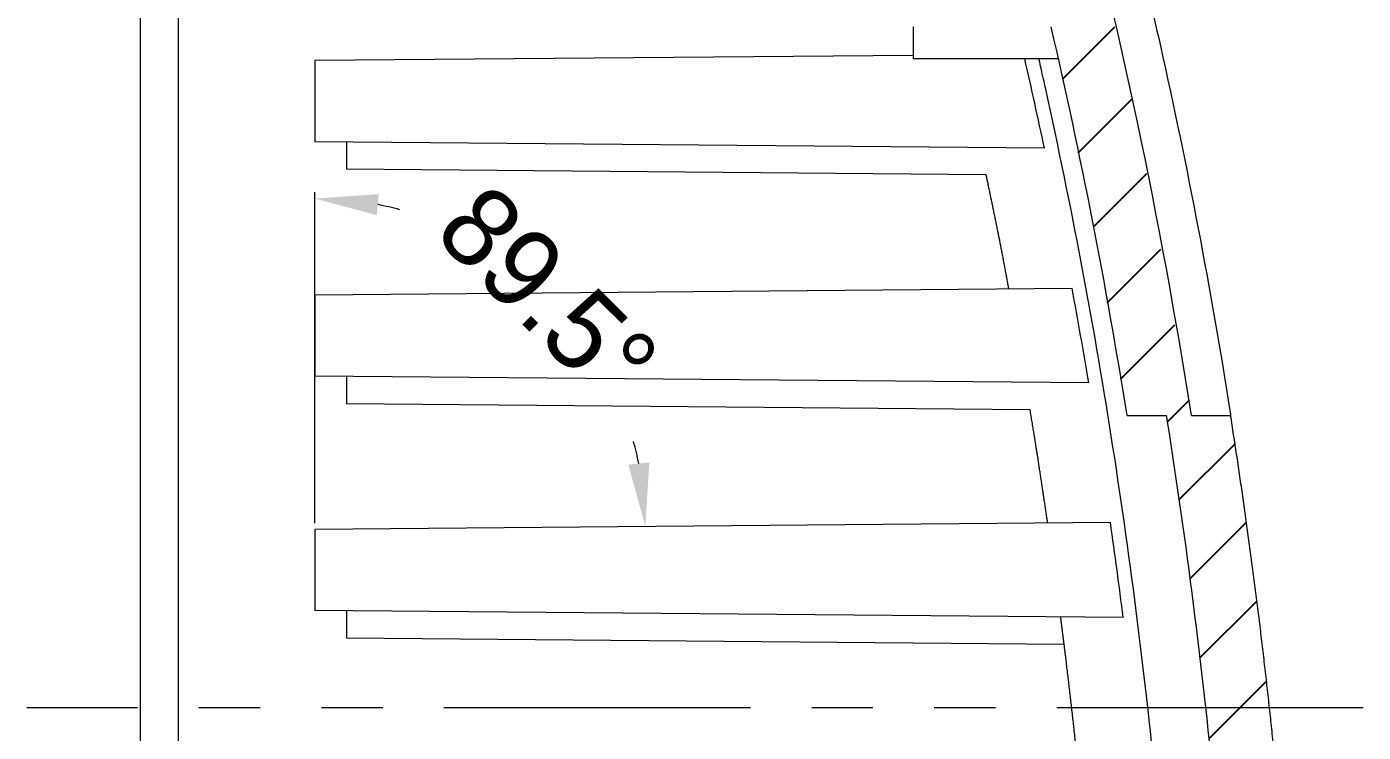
# Model space of a CAD drawing. Extents: x -222 to 335, y 201 to 414.
# Drawn here: x 193.17 to 235.39, y 308.93 to 331.2 of the extents above; entities that cross this region are included whole.
import ezdxf

# ---------------------------------------------------------------- set-up
doc = ezdxf.new("R2010")
doc.units = 0
doc.header["$MEASUREMENT"] = 0
doc.linetypes.add('PHANTOM', pattern=[2.5, 1.25, -0.25, 0.25, -0.25, 0.25, -0.25])
doc.layers.add('10', color=7, linetype='Continuous')
doc.dimstyles.get("Standard").update_dxf_attribs({"dimtxt": 0.18, "dimasz": 0.18, "dimexe": 0.18, "dimexo": 0.0625, "dimgap": 0.09, "dimtad": 0, "dimtih": 1, "dimtoh": 1, "dimdec": 4, "dimzin": 0, "dimdsep": 46, "dimtxsty": 'Standard', "dimcen": 0.09, "dimadec": 0, "dimazin": 0, "dimtfac": 1, "dimtdec": 4, "dimtofl": 0, "dimtmove": 0, "dimatfit": 3, "dimfxl": 0, "dimtolj": 1, "dimtzin": 0, "dimarcsym": 0})

# ---------------------------------------------------------------- blocks, each defined once
blk = doc.blocks.new('HATCH1')
at = {"color": 200, "linetype": 'Continuous'}
for p, q in [((225.887, 329.545), (227.54, 331.196)), ((226.385, 327.215), (228.086, 328.915)), ((226.876, 324.879), (228.56, 326.561)), ((227.302, 322.478), (229, 324.174)), ((227.729, 320.077), (229.441, 321.787)), ((229.409, 318.929), (229.881, 319.4)), ((229.21, 318.73), (229.409, 318.929)), ((229.579, 316.272), (231.334, 318.024)), ((229.921, 313.786), (231.69, 315.553)), ((230.234, 311.272), (232.026, 313.062)), ((230.52, 308.73), (232.324, 310.533))]:
    blk.add_line(p, q, dxfattribs=at)
blk = doc.blocks.new('*D67')
at = {"color": 4, "linetype": 'Continuous', "lineweight": 9}
blk.add_line((202.271, 315.529), (202.271, 325.975), dxfattribs=at)
for start, end in [(75.1052, 79.013), (11.487, 15.3948)]:
    blk.add_arc((202.271, 315.329), 10.446, start, end, dxfattribs=at)
for points in [[(204.229, 325.251), (204.293, 325.915), (202.271, 325.775)], [(212.839, 317.444), (212.176, 317.374), (212.716, 315.42)]]:
    blk.add_solid(points, dxfattribs=at)
at = {"layer": 'Defpoints', "color": 0, "linetype": 'Continuous', "lineweight": 9}
for p in [(211.286, 320.604), (227.405, 315.548), (202.271, 315.329), (202.271, 315.329), (202.271, 312.768)]:
    blk.add_point(p, dxfattribs=at)
at = {"color": 3, "linetype": 'Continuous', "lineweight": 9, "insert": (209.624, 322.747), "char_height": 2.5, "attachment_point": 5, "rotation": 315.25}
blk.add_mtext('\\A1;89.5°', dxfattribs=at)

msp = doc.modelspace()

# ---------------------------------------------------------------- linework, layer by layer
at = {"color": 7, "linetype": 'Continuous', "lineweight": 9}
for p, q in [((227.933, 318.929), (229.178, 318.929)), ((229.968, 318.929), (231.203, 318.929))]:
    msp.add_line(p, q, dxfattribs=at)
at = {"layer": '10', "color": 7, "linetype": 'Continuous', "lineweight": 9}
for p, q in [((196.771, 282.298), (196.771, 334.198)), ((197.971, 282.298), (197.971, 334.198)), ((221.171, 331.198), (221.171, 330.198)), ((221.17, 330.294), (202.271, 330.129)), ((221.171, 330.198), (225.757, 330.198)), ((202.271, 330.129), (202.271, 327.568)), ((225.32, 327.367), (202.271, 327.568)), ((203.271, 327.559), (203.271, 326.698)), ((223.482, 326.522), (203.271, 326.698)), ((226.196, 322.938), (202.271, 322.729)), ((202.271, 322.729), (202.271, 320.168)), ((226.722, 319.955), (202.271, 320.168)), ((203.271, 320.159), (203.271, 319.298)), ((224.869, 319.11), (203.271, 319.298)), ((227.405, 315.548), (202.271, 315.329)), ((202.271, 315.329), (202.271, 312.768)), ((227.812, 312.545), (202.271, 312.768)), ((203.271, 312.759), (203.271, 311.898)), ((225.944, 311.701), (203.271, 311.898))]:
    msp.add_line(p, q, dxfattribs=at)
at = {"layer": '10', "color": 1, "linetype": 'PHANTOM', "lineweight": 9, "ltscale": 7.743802}
msp.add_line((235.393, 309.698), (193.173, 309.698), dxfattribs=at)
at = {"layer": '10', "color": 7, "linetype": 'Continuous', "lineweight": 9}
for points, degree, knots in [([(222.257, 353.159), (222.711, 351.935), (223.618, 349.486), (224.867, 345.769), (226.032, 342.019), (227.107, 338.237), (228.096, 334.428), (229.598, 328.056), (230.581, 322.874), (231.198, 318.963), (231.203, 318.928)], 3, [0, 0, 0, 0, 0.110474, 0.221064, 0.331859, 0.442829, 0.55388, 0.664918, 0.997016, 1, 1, 1, 1]), ([(228.53, 267.9), (228.547, 268.066), (228.589, 268.484), (228.664, 269.18), (228.763, 269.978), (228.839, 270.639), (228.91, 271.361), (228.999, 272.273), (229.137, 273.775), (229.392, 276.936), (229.768, 283.284), (229.862, 291.973), (229.452, 300.511), (228.876, 307.229), (228.247, 312.764), (227.46, 318.28), (226.511, 323.771), (225.696, 327.737), (225.217, 329.876), (225.143, 330.201)], 3, [0, 0, 0, 0, 0.00815, 0.020354, 0.033345, 0.046819, 0.052186, 0.068085, 0.090709, 0.124342, 0.219856, 0.39495, 0.539838, 0.628667, 0.71748, 0.806312, 0.895164, 0.984029, 1, 1, 1, 1]), ([(224.198, 322.92), (224.184, 322.999), (224.172, 323.064), (224.061, 323.675), (223.952, 324.232), (223.846, 324.777), (223.72, 325.384), (223.675, 325.601), (223.601, 325.955), (223.509, 326.394), (223.482, 326.522)], 2, [0, 0, 0, 0.046885, 0.046885, 0.36459, 0.36459, 0.682295, 0.682295, 0.841148, 0.841148, 1, 1, 1]), ([(225.425, 315.531), (225.415, 315.599), (225.404, 315.673), (225.316, 316.255), (225.229, 316.836), (225.137, 317.445), (225.052, 317.982), (224.982, 318.419), (224.869, 319.11)], 2, [0, 0, 0, 0.033544, 0.033544, 0.355696, 0.355696, 0.677848, 0.677848, 1, 1, 1]), ([(231.334, 298.605), (231.243, 300.124), (231.07, 302.988), (230.642, 307.778), (230.06, 312.971), (229.504, 316.878), (229.189, 318.86), (229.178, 318.929)], 3, [0, 0, 0, 0, 0.223209, 0.421064, 0.705514, 0.989826, 1, 1, 1, 1]), ([(233.337, 298.605), (233.075, 303.607), (232.529, 308.794), (231.988, 313.947), (231.203, 318.929)], 2, [0, 0, 0, 0.5, 0.5, 1, 1, 1]), ([(225.944, 311.701), (225.922, 311.875), (225.9, 312.05), (225.879, 312.224), (225.856, 312.399), (225.846, 312.48), (225.836, 312.562)], 2, [0, 0, 0, 0.403343, 0.403343, 0.806686, 0.806686, 1, 1, 1])]:
    msp.add_open_spline(points, degree=degree, knots=knots, dxfattribs=at)
for points, degree in [([(229.968, 318.929), (228.984, 325.136), (227.696, 331.278), (226.067, 337.349)], 3), ([(227.933, 318.929), (227.273, 323.049), (226.476, 327.139), (225.534, 331.198)], 3), ([(225.32, 327.367), (225.12, 328.312), (224.913, 329.256), (224.698, 330.199)], 3), ([(226.722, 319.955), (226.555, 320.95), (226.38, 321.945), (226.196, 322.938)], 3), ([(227.812, 312.545), (227.684, 313.547), (227.549, 314.548), (227.405, 315.548)], 3), ([(226.354, 308.139), (226.168, 309.91), (225.944, 311.701)], 2)]:
    msp.add_open_spline(points, degree=degree, dxfattribs=at)

# ---------------------------------------------------------------- block references
at = {"layer": '10', "color": 200, "linetype": 'Continuous', "lineweight": 9}
msp.add_blockref('HATCH1', (0, 0), dxfattribs=at)

# ---------------------------------------------------------------- dimensions: what is measured, and where the dimension line sits
at = {"color": 1, "linetype": 'Continuous', "lineweight": 9}
dim = msp.add_angular_dim_2l(base=(211.286, 320.604), line1=((202.271, 315.329), (202.271, 312.768)), line2=((227.405, 315.548), (202.271, 315.329)), dimstyle='Standard', override={"dimtxt": 2.5, "dimasz": 2, "dimexe": 0.2, "dimexo": 0.2, "dimgap": 0.2, "dimtih": 0, "dimtoh": 0, "dimdec": 2, "dimdsep": 0, "dimcen": 0, "dimclrd": 4, "dimclre": 4, "dimclrt": 3, "dimadec": 1, "dimtdec": 2, "dimlwd": 9, "dimlwe": 9}, dxfattribs=at)
dim.commit()
dim.dimension.update_dxf_attribs({"geometry": '*D67', "text_midpoint": (209.624, 322.747)})

doc.saveas('drawing.dxf')
